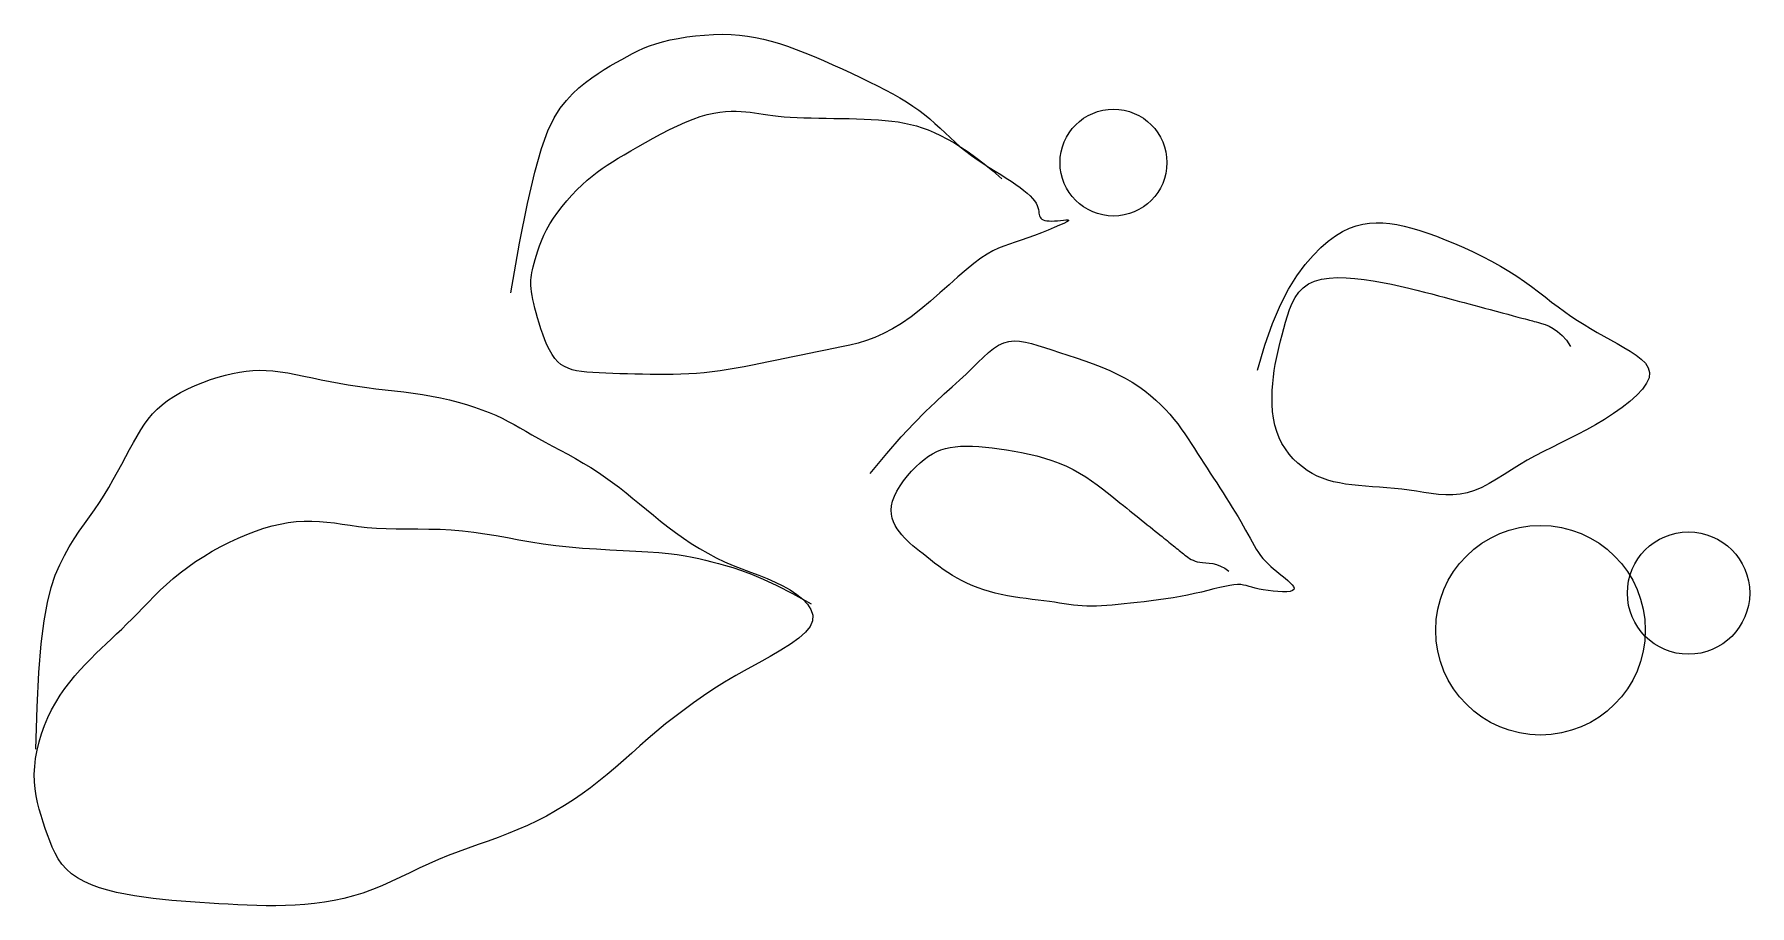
# Model space of a CAD drawing. Header units: millimetres. Extents: x 21129 to 2803301, y -510327 to 166837.
# Drawn here: x 262010 to 263381, y -112921 to -112225 of the extents above; entities that cross this region are included whole.
import ezdxf

# ---------------------------------------------------------------- set-up
doc = ezdxf.new("R2010")
doc.units = ezdxf.units.MM
doc.layers.add('....13_TNT_F_TREE', color=76, linetype='Continuous', transparency=0.5)

# ---------------------------------------------------------------- blocks, each defined once
blk = doc.blocks.new('mb-cay30')
for p, q in [((384.99, 520.1), (387.16, 521.18)), ((387.16, 521.18), (389.4, 522.18)), ((389.4, 522.18), (391.77, 523.12)), ((391.77, 523.12), (394.31, 523.99)), ((394.31, 523.99), (397.06, 524.79)), ((397.06, 524.79), (400.08, 525.51)), ((400.08, 525.51), (403.31, 526.15)), ((403.31, 526.15), (406.7, 526.7)), ((406.7, 526.7), (410.21, 527.14)), ((410.21, 527.14), (413.79, 527.47)), ((413.79, 527.47), (417.38, 527.68)), ((417.38, 527.68), (420.94, 527.76)), ((420.94, 527.76), (424.41, 527.69)), ((424.41, 527.69), (427.75, 527.46)), ((427.75, 527.46), (431, 527.09)), ((431, 527.09), (434.18, 526.56)), ((434.18, 526.56), (437.34, 525.88)), ((437.34, 525.88), (440.5, 525.06)), ((440.5, 525.06), (443.71, 524.1)), ((443.71, 524.1), (447, 522.99)), ((447, 522.99), (450.4, 521.74)), ((450.4, 521.74), (453.95, 520.36)), ((373.76, 513.68), (376.17, 515.12)), ((376.17, 515.12), (378.49, 516.47)), ((378.49, 516.47), (380.71, 517.75)), ((380.71, 517.75), (382.86, 518.96)), ((382.86, 518.96), (384.99, 520.1)), ((453.95, 520.36), (457.61, 518.87)), ((457.61, 518.87), (461.35, 517.28)), ((461.35, 517.28), (465.11, 515.63)), ((465.11, 515.63), (468.86, 513.93)), ((363.64, 506.36), (366.19, 508.48)), ((366.19, 508.48), (368.75, 510.39)), ((368.75, 510.39), (371.28, 512.11)), ((371.28, 512.11), (373.76, 513.68)), ((468.86, 513.93), (472.56, 512.21)), ((472.56, 512.21), (476.17, 510.49)), ((476.17, 510.49), (479.63, 508.8)), ((479.63, 508.8), (482.93, 507.15)), ((356.15, 498.32), (358.6, 501.35)), ((358.6, 501.35), (361.1, 503.99)), ((361.1, 503.99), (363.64, 506.36)), ((482.93, 507.15), (486.05, 505.53)), ((486.05, 505.53), (489.01, 503.93)), ((489.01, 503.93), (491.82, 502.34)), ((491.82, 502.34), (494.48, 500.73)), ((494.48, 500.73), (497.01, 499.11)), ((351.23, 489.24), (353.71, 494.46)), ((353.71, 494.46), (356.15, 498.32)), ((406.17, 492.68), (409.23, 493.92)), ((409.23, 493.92), (412.13, 494.92)), ((412.13, 494.92), (414.88, 495.69)), ((414.88, 495.69), (417.48, 496.27)), ((417.48, 496.27), (419.93, 496.67)), ((419.93, 496.67), (422.25, 496.92)), ((422.25, 496.92), (424.43, 497.03)), ((424.43, 497.03), (426.49, 497.04)), ((426.49, 497.04), (428.43, 496.95)), ((428.43, 496.95), (430.27, 496.8)), ((430.27, 496.8), (432.03, 496.6)), ((432.03, 496.6), (433.75, 496.35)), ((433.75, 496.35), (435.48, 496.08)), ((435.48, 496.08), (437.26, 495.81)), ((437.26, 495.81), (439.12, 495.53)), ((439.12, 495.53), (441.1, 495.26)), ((441.1, 495.26), (443.24, 495.03)), ((443.24, 495.03), (445.58, 494.83)), ((445.58, 494.83), (448.1, 494.67)), ((448.1, 494.67), (450.77, 494.54)), ((450.77, 494.54), (453.56, 494.44)), ((453.56, 494.44), (456.45, 494.35)), ((456.45, 494.35), (459.43, 494.29)), ((459.43, 494.29), (462.45, 494.23)), ((462.45, 494.23), (465.5, 494.18)), ((465.5, 494.18), (468.54, 494.13)), ((468.54, 494.13), (471.58, 494.07)), ((471.58, 494.07), (474.59, 493.99)), ((474.59, 493.99), (477.55, 493.89)), ((477.55, 493.89), (480.46, 493.75)), ((480.46, 493.75), (483.3, 493.58)), ((483.3, 493.58), (486.05, 493.36)), ((497.01, 499.11), (499.4, 497.45)), ((499.4, 497.45), (501.67, 495.73)), ((501.67, 495.73), (503.84, 493.96)), ((503.84, 493.96), (505.91, 492.14)), ((348.67, 482.15), (351.23, 489.24)), ((393.31, 486.25), (396.53, 487.99)), ((396.53, 487.99), (399.78, 489.67)), ((399.78, 489.67), (403.01, 491.25)), ((403.01, 491.25), (406.17, 492.68)), ((486.05, 493.36), (488.7, 493.07)), ((488.7, 493.07), (491.25, 492.73)), ((491.25, 492.73), (493.71, 492.3)), ((493.71, 492.3), (496.1, 491.78)), ((496.1, 491.78), (498.47, 491.16)), ((498.47, 491.16), (500.83, 490.42)), ((500.83, 490.42), (503.2, 489.55)), ((503.2, 489.55), (505.62, 488.53)), ((505.62, 488.53), (508.12, 487.36)), ((505.91, 492.14), (507.94, 490.28)), ((507.94, 490.28), (509.93, 488.41)), ((508.12, 487.36), (510.7, 486.02)), ((509.93, 488.41), (511.92, 486.54)), ((345.95, 472.65), (348.67, 482.15)), ((381.74, 479.64), (384.35, 481.15)), ((384.35, 481.15), (387.18, 482.78)), ((387.18, 482.78), (390.18, 484.5)), ((390.18, 484.5), (393.31, 486.25)), ((510.7, 486.02), (513.4, 484.48)), ((511.92, 486.54), (513.94, 484.68)), ((513.4, 484.48), (516.22, 482.73)), ((513.94, 484.68), (516.02, 482.86)), ((516.02, 482.86), (518.18, 481.08)), ((516.22, 482.73), (519.18, 480.75)), ((518.18, 481.08), (520.45, 479.37)), ((519.18, 480.75), (522.28, 478.52)), ((370.87, 472.68), (372.87, 474.12)), ((372.87, 474.12), (374.92, 475.5)), ((374.92, 475.5), (377.06, 476.85)), ((377.06, 476.85), (379.32, 478.22)), ((379.32, 478.22), (381.74, 479.64)), ((520.45, 479.37), (522.79, 477.72)), ((522.28, 478.52), (525.55, 476)), ((522.79, 477.72), (525.17, 476.14)), ((525.17, 476.14), (527.56, 474.61)), ((525.55, 476), (528.98, 473.19)), ((527.56, 474.61), (529.91, 473.14)), ((528.98, 473.19), (532.6, 470.06)), ((529.91, 473.14), (532.2, 471.72)), ((343.05, 460.21), (345.95, 472.65)), ((362.85, 465.61), (364.89, 467.61)), ((364.89, 467.61), (366.91, 469.46)), ((366.91, 469.46), (368.9, 471.14)), ((368.9, 471.14), (370.87, 472.68)), ((532.2, 471.72), (534.38, 470.35)), ((534.38, 470.35), (536.41, 469.04)), ((536.41, 469.04), (538.28, 467.77)), ((538.28, 467.77), (539.96, 466.56)), ((539.96, 466.56), (541.47, 465.38)), ((339.9, 444.32), (343.05, 460.21)), ((356.94, 458.98), (358.84, 461.27)), ((358.84, 461.27), (360.82, 463.49)), ((360.82, 463.49), (362.85, 465.61)), ((541.47, 465.38), (542.8, 464.26)), ((542.8, 464.26), (543.95, 463.19)), ((543.95, 463.19), (544.92, 462.16)), ((544.92, 462.16), (545.71, 461.18)), ((545.71, 461.18), (546.32, 460.25)), ((546.32, 460.25), (546.76, 459.37)), ((546.76, 459.37), (547.06, 458.53)), ((352.01, 451.98), (353.49, 454.31)), ((353.49, 454.31), (355.15, 456.65)), ((355.15, 456.65), (356.94, 458.98)), ((547.06, 458.53), (547.25, 457.75)), ((547.25, 457.75), (547.37, 457.03)), ((547.37, 457.03), (547.46, 456.36)), ((547.46, 456.36), (547.56, 455.75)), ((547.56, 455.75), (547.69, 455.2)), ((547.69, 455.2), (547.9, 454.71)), ((547.9, 454.71), (548.22, 454.29)), ((548.22, 454.29), (548.65, 453.94)), ((548.65, 453.94), (549.2, 453.65)), ((549.2, 453.65), (549.85, 453.42)), ((549.85, 453.42), (550.63, 453.26)), ((550.63, 453.26), (551.51, 453.17)), ((551.51, 453.17), (552.51, 453.14)), ((552.51, 453.14), (553.62, 453.18)), ((553.62, 453.18), (554.83, 453.28)), ((554.83, 453.28), (556.06, 453.41)), ((556.06, 453.41), (557.22, 453.53)), ((557.22, 453.53), (558.21, 453.61)), ((558.64, 452.86), (557.44, 452.23)), ((558.21, 453.61), (558.94, 453.62)), ((559.25, 453.28), (558.64, 452.86)), ((558.94, 453.62), (559.32, 453.52)), ((559.32, 453.52), (559.25, 453.28)), ((679.5, 452.33), (682.18, 452.48)), ((682.18, 452.48), (684.89, 452.43)), ((348.68, 445.3), (349.62, 447.46)), ((349.62, 447.46), (350.72, 449.69)), ((350.72, 449.69), (352.01, 451.98)), ((542.95, 446.41), (540.32, 445.49)), ((545.69, 447.41), (542.95, 446.41)), ((548.44, 448.46), (545.69, 447.41)), ((551.1, 449.51), (548.44, 448.46)), ((553.56, 450.52), (551.1, 449.51)), ((555.71, 451.44), (553.56, 450.52)), ((557.44, 452.23), (555.71, 451.44)), ((663.09, 445.13), (665.98, 447.26)), ((665.98, 447.26), (668.77, 448.97)), ((668.77, 448.97), (671.5, 450.29)), ((671.5, 450.29), (674.18, 451.27)), ((674.18, 451.27), (676.84, 451.94)), ((676.84, 451.94), (679.5, 452.33)), ((684.89, 452.43), (687.67, 452.18)), ((687.67, 452.18), (690.51, 451.74)), ((690.51, 451.74), (693.44, 451.13)), ((693.44, 451.13), (696.46, 450.34)), ((696.46, 450.34), (699.6, 449.4)), ((699.6, 449.4), (702.86, 448.3)), ((702.86, 448.3), (706.26, 447.05)), ((706.26, 447.05), (709.81, 445.67)), ((709.81, 445.67), (713.47, 444.16)), ((336.46, 424.44), (339.9, 444.32)), ((346.17, 437.79), (346.65, 439.47)), ((346.65, 439.47), (347.21, 441.29)), ((347.21, 441.29), (347.88, 443.24)), ((347.88, 443.24), (348.68, 445.3)), ((526.76, 439.93), (524.25, 438.28)), ((529.08, 441.24), (526.76, 439.93)), ((531.29, 442.29), (529.08, 441.24)), ((533.45, 443.17), (531.29, 442.29)), ((535.63, 443.94), (533.45, 443.17)), ((537.9, 444.69), (535.63, 443.94)), ((540.32, 445.49), (537.9, 444.69)), ((653.78, 435.75), (656.98, 439.45)), ((656.98, 439.45), (660.1, 442.55)), ((660.1, 442.55), (663.09, 445.13)), ((713.47, 444.16), (717.2, 442.54)), ((717.2, 442.54), (720.94, 440.82)), ((720.94, 440.82), (724.66, 439)), ((724.66, 439), (728.32, 437.11)), ((344.63, 431.59), (344.83, 432.62)), ((344.83, 432.62), (345.09, 433.72)), ((345.09, 433.72), (345.4, 434.92)), ((345.4, 434.92), (345.76, 436.27)), ((345.76, 436.27), (346.17, 437.79)), ((518.43, 433.71), (515.09, 430.83)), ((521.49, 436.22), (518.43, 433.71)), ((524.25, 438.28), (521.49, 436.22)), ((650.51, 431.3), (653.78, 435.75)), ((728.32, 437.11), (731.86, 435.16)), ((731.86, 435.16), (735.24, 433.15)), ((735.24, 433.15), (738.43, 431.1)), ((344.37, 428.55), (344.4, 429.59)), ((344.41, 427.43), (344.37, 428.55)), ((344.4, 429.59), (344.49, 430.59)), ((344.51, 426.2), (344.41, 427.43)), ((344.49, 430.59), (344.63, 431.59)), ((344.68, 424.86), (344.51, 426.2)), ((511.55, 427.69), (507.85, 424.41)), ((515.09, 430.83), (511.55, 427.69)), ((643.98, 419.69), (647.23, 425.99)), ((647.23, 425.99), (650.51, 431.3)), ((651.34, 424.7), (653.1, 426.52)), ((653.1, 426.52), (655.18, 428.01)), ((655.18, 428.01), (657.63, 429.13)), ((657.63, 429.13), (660.4, 429.91)), ((660.4, 429.91), (663.45, 430.36)), ((663.45, 430.36), (666.72, 430.55)), ((666.72, 430.55), (670.17, 430.49)), ((670.17, 430.49), (673.74, 430.23)), ((673.74, 430.23), (677.39, 429.81)), ((677.39, 429.81), (681.06, 429.26)), ((681.06, 429.26), (684.72, 428.62)), ((684.72, 428.62), (688.32, 427.91)), ((688.32, 427.91), (691.83, 427.15)), ((691.83, 427.15), (695.23, 426.36)), ((695.23, 426.36), (698.48, 425.56)), ((698.48, 425.56), (701.56, 424.77)), ((738.43, 431.1), (741.44, 429.03)), ((741.44, 429.03), (744.31, 426.94)), ((744.31, 426.94), (747.07, 424.87)), ((344.92, 423.41), (344.68, 424.86)), ((345.21, 421.84), (344.92, 423.41)), ((345.58, 420.16), (345.21, 421.84)), ((346.01, 418.37), (345.58, 420.16)), ((346.5, 416.46), (346.01, 418.37)), ((504.05, 421.11), (500.2, 417.91)), ((507.85, 424.41), (504.05, 421.11)), ((640.78, 412.27), (643.98, 419.69)), ((647.62, 417.85), (648.65, 420.3)), ((648.65, 420.3), (649.87, 422.6)), ((649.87, 422.6), (651.34, 424.7)), ((701.56, 424.77), (704.43, 424.02)), ((704.43, 424.02), (707.06, 423.32)), ((707.06, 423.32), (709.43, 422.68)), ((709.43, 422.68), (711.6, 422.1)), ((711.6, 422.1), (713.61, 421.56)), ((713.61, 421.56), (715.52, 421.05)), ((715.52, 421.05), (717.38, 420.55)), ((717.38, 420.55), (719.26, 420.05)), ((719.26, 420.05), (721.2, 419.53)), ((721.2, 419.53), (723.26, 418.97)), ((723.26, 418.97), (725.49, 418.38)), ((725.49, 418.38), (727.82, 417.75)), ((747.07, 424.87), (749.73, 422.82)), ((749.73, 422.82), (752.33, 420.8)), ((752.33, 420.8), (754.9, 418.85)), ((754.9, 418.85), (757.47, 416.97)), ((347.06, 414.44), (346.5, 416.46)), ((347.69, 412.32), (347.06, 414.44)), ((348.38, 410.13), (347.69, 412.32)), ((492.59, 412.27), (488.93, 410.03)), ((496.37, 414.92), (492.59, 412.27)), ((500.2, 417.91), (496.37, 414.92)), ((637.68, 403.62), (640.78, 412.27)), ((645.3, 410.21), (645.99, 412.75)), ((645.99, 412.75), (646.75, 415.32)), ((646.75, 415.32), (647.62, 417.85)), ((727.82, 417.75), (730.2, 417.12)), ((730.2, 417.12), (732.56, 416.48)), ((732.56, 416.48), (734.83, 415.88)), ((734.83, 415.88), (736.94, 415.31)), ((736.94, 415.31), (738.83, 414.8)), ((738.83, 414.8), (740.42, 414.38)), ((740.42, 414.38), (741.69, 414.04)), ((741.69, 414.04), (742.67, 413.77)), ((742.67, 413.77), (743.46, 413.56)), ((743.46, 413.56), (744.12, 413.39)), ((744.12, 413.39), (744.73, 413.22)), ((744.73, 413.22), (745.38, 413.05)), ((745.38, 413.05), (746.15, 412.84)), ((746.15, 412.84), (747.1, 412.59)), ((747.1, 412.59), (748.29, 412.25)), ((748.29, 412.25), (749.71, 411.79)), ((749.71, 411.79), (751.29, 411.14)), ((757.47, 416.97), (760.05, 415.17)), ((760.05, 415.17), (762.65, 413.45)), ((762.65, 413.45), (765.28, 411.8)), ((765.28, 411.8), (767.92, 410.21)), ((349.14, 407.92), (348.38, 410.13)), ((349.97, 405.74), (349.14, 407.92)), ((350.86, 403.64), (349.97, 405.74)), ((478.5, 405.43), (475.16, 404.42)), ((481.9, 406.67), (478.5, 405.43)), ((485.37, 408.18), (481.9, 406.67)), ((488.93, 410.03), (485.37, 408.18)), ((531.35, 403.51), (533.36, 404.45)), ((533.36, 404.45), (535.41, 405.01)), ((535.41, 405.01), (537.53, 405.23)), ((537.53, 405.23), (539.72, 405.14)), ((539.72, 405.14), (542.02, 404.79)), ((542.02, 404.79), (544.44, 404.22)), ((643.42, 402.98), (644.02, 405.34)), ((644.02, 405.34), (644.65, 407.74)), ((644.65, 407.74), (645.3, 410.21)), ((751.29, 411.14), (752.98, 410.24)), ((752.98, 410.24), (754.74, 409.04)), ((754.74, 409.04), (756.5, 407.48)), ((756.5, 407.48), (758.23, 405.49)), ((758.23, 405.49), (759.86, 403.03)), ((767.92, 410.21), (770.56, 408.65)), ((770.56, 408.65), (773.22, 407.14)), ((773.22, 407.14), (775.89, 405.64)), ((775.89, 405.64), (778.56, 404.16)), ((351.83, 401.66), (350.86, 403.64)), ((352.86, 399.86), (351.83, 401.66)), ((353.97, 398.28), (352.86, 399.86)), ((355.15, 396.95), (353.97, 398.28)), ((445.91, 398.19), (442.66, 397.52)), ((449.15, 398.85), (445.91, 398.19)), ((452.39, 399.52), (449.15, 398.85)), ((455.64, 400.18), (452.39, 399.52)), ((458.88, 400.85), (455.64, 400.18)), ((462.12, 401.51), (458.88, 400.85)), ((465.37, 402.18), (462.12, 401.51)), ((468.61, 402.85), (465.37, 402.18)), ((471.87, 403.58), (468.61, 402.85)), ((475.16, 404.42), (471.87, 403.58)), ((523.08, 396.69), (525.25, 398.77)), ((525.25, 398.77), (527.33, 400.63)), ((527.33, 400.63), (529.35, 402.23)), ((529.35, 402.23), (531.35, 403.51)), ((544.44, 404.22), (547, 403.48)), ((547, 403.48), (549.72, 402.61)), ((549.72, 402.61), (552.63, 401.65)), ((552.63, 401.65), (555.73, 400.64)), ((555.73, 400.64), (558.98, 399.58)), ((558.98, 399.58), (562.34, 398.47)), ((562.34, 398.47), (565.75, 397.3)), ((634.73, 393.61), (637.68, 403.62)), ((641.9, 395.88), (642.36, 398.27)), ((642.36, 398.27), (642.87, 400.63)), ((642.87, 400.63), (643.42, 402.98)), ((778.56, 404.16), (781.21, 402.67)), ((781.21, 402.67), (783.76, 401.17)), ((783.76, 401.17), (786.1, 399.62)), ((786.1, 399.62), (788.15, 398.01)), ((788.15, 398.01), (789.79, 396.32)), ((216.44, 389.78), (219.47, 390.76)), ((219.47, 390.76), (222.42, 391.6)), ((222.42, 391.6), (225.24, 392.28)), ((225.24, 392.28), (227.96, 392.81)), ((227.96, 392.81), (230.62, 393.19)), ((230.62, 393.19), (233.25, 393.43)), ((233.25, 393.43), (235.89, 393.51)), ((235.89, 393.51), (238.58, 393.45)), ((238.58, 393.45), (241.34, 393.25)), ((241.34, 393.25), (244.23, 392.91)), ((244.23, 392.91), (247.26, 392.44)), ((247.26, 392.44), (250.43, 391.86)), ((250.43, 391.86), (253.72, 391.2)), ((253.72, 391.2), (257.11, 390.48)), ((356.42, 395.86), (355.15, 396.95)), ((357.8, 394.99), (356.42, 395.86)), ((359.29, 394.3), (357.8, 394.99)), ((360.92, 393.76), (359.29, 394.3)), ((362.71, 393.35), (360.92, 393.76)), ((364.66, 393.04), (362.71, 393.35)), ((366.81, 392.79), (364.66, 393.04)), ((369.14, 392.6), (366.81, 392.79)), ((371.66, 392.44), (369.14, 392.6)), ((374.33, 392.31), (371.66, 392.44)), ((377.12, 392.2), (374.33, 392.31)), ((380.02, 392.12), (377.12, 392.2)), ((382.99, 392.05), (380.02, 392.12)), ((386.01, 392), (382.99, 392.05)), ((389.06, 391.94), (386.01, 392)), ((392.11, 391.89), (389.06, 391.94)), ((395.16, 391.86), (392.11, 391.89)), ((398.23, 391.84), (395.16, 391.86)), ((401.3, 391.86), (398.23, 391.84)), ((404.38, 391.92), (401.3, 391.86)), ((407.48, 392.04), (404.38, 391.92)), ((410.59, 392.23), (407.48, 392.04)), ((413.73, 392.49), (410.59, 392.23)), ((416.89, 392.84), (413.73, 392.49)), ((420.07, 393.27), (416.89, 392.84)), ((423.26, 393.77), (420.07, 393.27)), ((426.48, 394.32), (423.26, 393.77)), ((429.7, 394.91), (426.48, 394.32)), ((432.94, 395.54), (429.7, 394.91)), ((436.18, 396.19), (432.94, 395.54)), ((439.42, 396.86), (436.18, 396.19)), ((442.66, 397.52), (439.42, 396.86)), ((515.68, 389.51), (518.32, 392.02)), ((518.32, 392.02), (520.78, 394.43)), ((520.78, 394.43), (523.08, 396.69)), ((565.75, 397.3), (569.17, 396.06)), ((569.17, 396.06), (572.54, 394.75)), ((572.54, 394.75), (575.83, 393.37)), ((575.83, 393.37), (578.98, 391.9)), ((578.98, 391.9), (581.95, 390.36)), ((640.87, 388.22), (641.14, 390.87)), ((641.14, 390.87), (641.49, 393.42)), ((641.49, 393.42), (641.9, 395.88)), ((789.79, 396.32), (790.92, 394.52)), ((790.92, 394.52), (791.44, 392.6)), ((791.44, 392.6), (791.25, 390.53)), ((201.75, 383.07), (204.46, 384.62)), ((204.46, 384.62), (207.33, 386.07)), ((207.33, 386.07), (210.32, 387.43)), ((210.32, 387.43), (213.37, 388.67)), ((213.37, 388.67), (216.44, 389.78)), ((257.11, 390.48), (260.6, 389.74)), ((260.6, 389.74), (264.16, 389.01)), ((264.16, 389.01), (267.78, 388.31)), ((267.78, 388.31), (271.43, 387.67)), ((271.43, 387.67), (275.11, 387.11)), ((275.11, 387.11), (278.81, 386.62)), ((278.81, 386.62), (282.52, 386.17)), ((282.52, 386.17), (286.24, 385.75)), ((286.24, 385.75), (289.96, 385.32)), ((289.96, 385.32), (293.67, 384.87)), ((293.67, 384.87), (297.37, 384.38)), ((297.37, 384.38), (301.05, 383.82)), ((506.08, 380.83), (509.63, 384.08)), ((509.63, 384.08), (512.8, 386.91)), ((512.8, 386.91), (515.68, 389.51)), ((581.95, 390.36), (584.73, 388.73)), ((584.73, 388.73), (587.35, 387.03)), ((587.35, 387.03), (589.8, 385.28)), ((589.8, 385.28), (592.08, 383.47)), ((640.59, 382.69), (640.67, 385.48)), ((640.67, 385.48), (640.87, 388.22)), ((788.62, 385.96), (786.36, 383.54)), ((790.29, 388.31), (788.62, 385.96)), ((791.25, 390.53), (790.29, 388.31)), ((193.2, 376.05), (195.02, 377.94)), ((195.02, 377.94), (197.03, 379.74)), ((197.03, 379.74), (199.26, 381.44)), ((199.26, 381.44), (201.75, 383.07)), ((301.05, 383.82), (304.71, 383.18)), ((304.71, 383.18), (308.32, 382.45)), ((308.32, 382.45), (311.86, 381.65)), ((311.86, 381.65), (315.31, 380.77)), ((315.31, 380.77), (318.64, 379.83)), ((318.64, 379.83), (321.84, 378.83)), ((321.84, 378.83), (324.88, 377.77)), ((324.88, 377.77), (327.75, 376.67)), ((502.08, 377), (506.08, 380.83)), ((592.08, 383.47), (594.22, 381.63)), ((594.22, 381.63), (596.21, 379.75)), ((596.21, 379.75), (598.07, 377.85)), ((598.07, 377.85), (599.79, 375.93)), ((640.63, 379.89), (640.59, 382.69)), ((640.81, 377.09), (640.63, 379.89)), ((641.17, 374.32), (640.81, 377.09)), ((780.48, 378.62), (777.07, 376.21)), ((783.61, 381.07), (780.48, 378.62)), ((786.36, 383.54), (783.61, 381.07)), ((188.49, 369.66), (189.98, 371.93)), ((189.98, 371.93), (191.53, 374.05)), ((191.53, 374.05), (193.2, 376.05)), ((327.75, 376.67), (330.42, 375.53)), ((330.42, 375.53), (332.93, 374.34)), ((332.93, 374.34), (335.34, 373.11)), ((335.34, 373.11), (337.69, 371.83)), ((337.69, 371.83), (340.03, 370.51)), ((340.03, 370.51), (342.4, 369.15)), ((492.42, 366.86), (497.55, 372.4)), ((497.55, 372.4), (502.08, 377)), ((599.79, 375.93), (601.41, 374)), ((601.41, 374), (602.92, 372.06)), ((602.92, 372.06), (604.35, 370.11)), ((641.7, 371.63), (641.17, 374.32)), ((642.45, 369.04), (641.7, 371.63)), ((769.86, 371.72), (766.26, 369.71)), ((773.5, 373.9), (769.86, 371.72)), ((777.07, 376.21), (773.5, 373.9)), ((184.06, 361.9), (185.57, 364.66)), ((185.57, 364.66), (187.03, 367.24)), ((187.03, 367.24), (188.49, 369.66)), ((342.4, 369.15), (344.85, 367.74)), ((344.85, 367.74), (347.44, 366.28)), ((347.44, 366.28), (350.19, 364.77)), ((350.19, 364.77), (353.09, 363.22)), ((486.62, 360.2), (492.42, 366.86)), ((604.35, 370.11), (605.72, 368.15)), ((605.72, 368.15), (607.04, 366.19)), ((607.04, 366.19), (608.33, 364.23)), ((608.33, 364.23), (609.6, 362.26)), ((643.41, 366.58), (642.45, 369.04)), ((644.58, 364.25), (643.41, 366.58)), ((645.93, 362.07), (644.58, 364.25)), ((755.76, 364.38), (752.37, 362.71)), ((759.21, 366.07), (755.76, 364.38)), ((762.71, 367.83), (759.21, 366.07)), ((766.26, 369.71), (762.71, 367.83)), ((180.9, 356), (182.51, 359.01)), ((182.51, 359.01), (184.06, 361.9)), ((353.09, 363.22), (356.09, 361.61)), ((356.09, 361.61), (359.15, 359.95)), ((359.15, 359.95), (362.26, 358.23)), ((362.26, 358.23), (365.35, 356.45)), ((480.06, 352.24), (486.62, 360.2)), ((498.27, 354.93), (499.96, 356.53)), ((499.96, 356.53), (501.62, 357.93)), ((501.62, 357.93), (503.26, 359.14)), ((503.26, 359.14), (504.91, 360.17)), ((504.91, 360.17), (506.58, 361.03)), ((506.58, 361.03), (508.3, 361.73)), ((508.3, 361.73), (510.1, 362.29)), ((510.1, 362.29), (511.99, 362.7)), ((511.99, 362.7), (514.01, 362.99)), ((514.01, 362.99), (516.16, 363.16)), ((516.16, 363.16), (518.45, 363.23)), ((518.45, 363.23), (520.86, 363.19)), ((520.86, 363.19), (523.39, 363.06)), ((523.39, 363.06), (526.03, 362.84)), ((526.03, 362.84), (528.77, 362.54)), ((528.77, 362.54), (531.6, 362.17)), ((531.6, 362.17), (534.51, 361.73)), ((534.51, 361.73), (537.49, 361.23)), ((537.49, 361.23), (540.52, 360.67)), ((540.52, 360.67), (543.57, 360.02)), ((543.57, 360.02), (546.63, 359.29)), ((546.63, 359.29), (549.66, 358.45)), ((549.66, 358.45), (552.65, 357.5)), ((552.65, 357.5), (555.57, 356.43)), ((609.6, 362.26), (610.87, 360.29)), ((610.87, 360.29), (612.14, 358.32)), ((612.14, 358.32), (613.4, 356.35)), ((647.44, 360.04), (645.93, 362.07)), ((649.09, 358.16), (647.44, 360.04)), ((650.85, 356.44), (649.09, 358.16)), ((742.57, 357.56), (739.43, 355.68)), ((745.77, 359.34), (742.57, 357.56)), ((749.04, 361.05), (745.77, 359.34)), ((752.37, 362.71), (749.04, 361.05)), ((175.73, 346.73), (177.51, 349.83)), ((177.51, 349.83), (179.23, 352.93)), ((179.23, 352.93), (180.9, 356)), ((365.35, 356.45), (368.41, 354.61)), ((368.41, 354.61), (371.39, 352.7)), ((371.39, 352.7), (374.27, 350.74)), ((374.27, 350.74), (377.06, 348.71)), ((493.37, 349.31), (494.93, 351.29)), ((494.93, 351.29), (496.57, 353.17)), ((496.57, 353.17), (498.27, 354.93)), ((555.57, 356.43), (558.4, 355.23)), ((558.4, 355.23), (561.11, 353.88)), ((561.11, 353.88), (563.7, 352.43)), ((563.7, 352.43), (566.18, 350.9)), ((566.18, 350.9), (568.52, 349.31)), ((613.4, 356.35), (614.67, 354.39)), ((614.67, 354.39), (615.94, 352.42)), ((615.94, 352.42), (617.21, 350.45)), ((617.21, 350.45), (618.48, 348.48)), ((652.71, 354.89), (650.85, 356.44)), ((654.63, 353.51), (652.71, 354.89)), ((656.61, 352.3), (654.63, 353.51)), ((658.65, 351.27), (656.61, 352.3)), ((660.75, 350.38), (658.65, 351.27)), ((662.92, 349.63), (660.75, 350.38)), ((665.17, 349), (662.92, 349.63)), ((730.32, 349.97), (727.36, 348.26)), ((733.31, 351.82), (730.32, 349.97)), ((736.34, 353.74), (733.31, 351.82)), ((739.43, 355.68), (736.34, 353.74)), ((171.99, 340.68), (173.9, 343.67)), ((173.9, 343.67), (175.73, 346.73)), ((377.06, 348.71), (379.78, 346.63)), ((379.78, 346.63), (382.47, 344.49)), ((382.47, 344.49), (385.15, 342.32)), ((488.98, 341.28), (489.72, 343.23)), ((489.72, 343.23), (490.72, 345.24)), ((490.72, 345.24), (491.96, 347.28)), ((491.96, 347.28), (493.37, 349.31)), ((568.52, 349.31), (570.74, 347.72)), ((570.74, 347.72), (572.82, 346.14)), ((572.82, 346.14), (574.76, 344.62)), ((574.76, 344.62), (576.57, 343.18)), ((576.57, 343.18), (578.23, 341.84)), ((618.48, 348.48), (619.74, 346.52)), ((619.74, 346.52), (621.01, 344.55)), ((621.01, 344.55), (622.27, 342.59)), ((667.51, 348.48), (665.17, 349)), ((669.95, 348.05), (667.51, 348.48)), ((672.49, 347.7), (669.95, 348.05)), ((675.14, 347.42), (672.49, 347.7)), ((677.89, 347.18), (675.14, 347.42)), ((680.72, 346.97), (677.89, 347.18)), ((683.61, 346.77), (680.72, 346.97)), ((686.54, 346.55), (683.61, 346.77)), ((689.5, 346.31), (686.54, 346.55)), ((692.48, 346.01), (689.5, 346.31)), ((695.44, 345.64), (692.48, 346.01)), ((698.38, 345.2), (695.44, 345.64)), ((701.31, 344.72), (698.38, 345.2)), ((704.22, 344.28), (701.31, 344.72)), ((707.11, 343.92), (704.22, 344.28)), ((710, 343.71), (707.11, 343.92)), ((712.88, 343.7), (710, 343.71)), ((715.76, 343.96), (712.88, 343.7)), ((718.64, 344.54), (715.76, 343.96)), ((721.54, 345.48), (718.64, 344.54)), ((724.44, 346.74), (721.54, 345.48)), ((727.36, 348.26), (724.44, 346.74)), ((168.02, 334.97), (170.03, 337.8)), ((170.03, 337.8), (171.99, 340.68)), ((385.15, 342.32), (387.84, 340.1)), ((387.84, 340.1), (390.57, 337.85)), ((390.57, 337.85), (393.36, 335.57)), ((488.41, 337.66), (488.55, 339.42)), ((488.52, 335.99), (488.41, 337.66)), ((488.85, 334.41), (488.52, 335.99)), ((488.55, 339.42), (488.98, 341.28)), ((578.23, 341.84), (579.76, 340.61)), ((579.76, 340.61), (581.19, 339.46)), ((581.19, 339.46), (582.53, 338.39)), ((582.53, 338.39), (583.8, 337.37)), ((583.8, 337.37), (585.01, 336.4)), ((585.01, 336.4), (586.18, 335.46)), ((622.27, 342.59), (623.51, 340.64)), ((623.51, 340.64), (624.72, 338.72)), ((624.72, 338.72), (625.9, 336.83)), ((625.9, 336.83), (627.03, 334.97)), ((161.92, 326.2), (163.94, 329.23)), ((163.94, 329.23), (165.98, 332.13)), ((165.98, 332.13), (168.02, 334.97)), ((230.91, 327.96), (234.32, 329.26)), ((234.32, 329.26), (237.69, 330.37)), ((237.69, 330.37), (241, 331.3)), ((241, 331.3), (244.27, 332.06)), ((244.27, 332.06), (247.49, 332.63)), ((247.49, 332.63), (250.66, 333.03)), ((250.66, 333.03), (253.78, 333.25)), ((253.78, 333.25), (256.86, 333.28)), ((256.86, 333.28), (259.89, 333.15)), ((259.89, 333.15), (262.91, 332.88)), ((262.91, 332.88), (265.95, 332.5)), ((265.95, 332.5), (269.05, 332.06)), ((269.05, 332.06), (272.23, 331.6)), ((272.23, 331.6), (275.54, 331.15)), ((275.54, 331.15), (279.01, 330.76)), ((279.01, 330.76), (282.67, 330.46)), ((282.67, 330.46), (286.54, 330.28)), ((286.54, 330.28), (290.61, 330.18)), ((290.61, 330.18), (294.83, 330.15)), ((294.83, 330.15), (299.18, 330.12)), ((299.18, 330.12), (303.62, 330.08)), ((303.62, 330.08), (308.11, 329.97)), ((308.11, 329.97), (312.63, 329.76)), ((312.63, 329.76), (317.13, 329.41)), ((317.13, 329.41), (321.59, 328.89)), ((393.36, 335.57), (396.24, 333.27)), ((396.24, 333.27), (399.2, 330.97)), ((399.2, 330.97), (402.25, 328.69)), ((489.37, 332.92), (488.85, 334.41)), ((490.05, 331.52), (489.37, 332.92)), ((490.85, 330.19), (490.05, 331.52)), ((491.73, 328.94), (490.85, 330.19)), ((586.18, 335.46), (587.34, 334.53)), ((587.34, 334.53), (588.49, 333.6)), ((588.49, 333.6), (589.64, 332.68)), ((589.64, 332.68), (590.76, 331.78)), ((590.76, 331.78), (591.86, 330.9)), ((591.86, 330.9), (592.93, 330.04)), ((592.93, 330.04), (593.94, 329.23)), ((593.94, 329.23), (594.91, 328.45)), ((627.03, 334.97), (628.1, 333.16)), ((628.1, 333.16), (629.12, 331.39)), ((629.12, 331.39), (630.06, 329.68)), ((630.06, 329.68), (630.95, 328.04)), ((157.99, 319.54), (159.92, 322.99)), ((159.92, 322.99), (161.92, 326.2)), ((217.09, 321.19), (220.52, 323.09)), ((220.52, 323.09), (223.98, 324.87)), ((223.98, 324.87), (227.46, 326.5)), ((227.46, 326.5), (230.91, 327.96)), ((321.59, 328.89), (326.04, 328.23)), ((326.04, 328.23), (330.51, 327.47)), ((330.51, 327.47), (335.04, 326.65)), ((335.04, 326.65), (339.65, 325.81)), ((339.65, 325.81), (344.39, 324.98)), ((344.39, 324.98), (349.29, 324.2)), ((349.29, 324.2), (354.37, 323.52)), ((354.37, 323.52), (359.67, 322.95)), ((359.67, 322.95), (365.1, 322.5)), ((365.1, 322.5), (370.58, 322.12)), ((402.25, 328.69), (405.36, 326.47)), ((405.36, 326.47), (408.54, 324.33)), ((408.54, 324.33), (411.79, 322.29)), ((411.79, 322.29), (415.1, 320.38)), ((492.69, 327.75), (491.73, 328.94)), ((493.7, 326.63), (492.69, 327.75)), ((494.77, 325.54), (493.7, 326.63)), ((495.91, 324.48), (494.77, 325.54)), ((497.11, 323.42), (495.91, 324.48)), ((498.38, 322.36), (497.11, 323.42)), ((499.71, 321.27), (498.38, 322.36)), ((594.91, 328.45), (595.81, 327.73)), ((595.81, 327.73), (596.64, 327.06)), ((596.64, 327.06), (597.41, 326.45)), ((597.41, 326.45), (598.12, 325.87)), ((598.12, 325.87), (598.79, 325.34)), ((598.79, 325.34), (599.42, 324.83)), ((599.42, 324.83), (600.03, 324.34)), ((600.03, 324.34), (600.62, 323.87)), ((600.62, 323.87), (601.19, 323.41)), ((601.19, 323.41), (601.77, 322.94)), ((601.77, 322.94), (602.35, 322.48)), ((602.35, 322.48), (602.93, 322.02)), ((630.95, 328.04), (631.81, 326.45)), ((631.81, 326.45), (632.63, 324.93)), ((632.63, 324.93), (633.45, 323.47)), ((633.45, 323.47), (634.28, 322.08)), ((154.36, 311.63), (156.13, 315.79)), ((156.13, 315.79), (157.99, 319.54)), ((207.31, 314.85), (210.46, 317.05)), ((210.46, 317.05), (213.73, 319.17)), ((213.73, 319.17), (217.09, 321.19)), ((370.58, 322.12), (376.01, 321.81)), ((376.01, 321.81), (381.31, 321.53)), ((381.31, 321.53), (386.39, 321.27)), ((386.39, 321.27), (391.15, 320.99)), ((391.15, 320.99), (395.51, 320.68)), ((395.51, 320.68), (399.4, 320.31)), ((399.4, 320.31), (402.87, 319.89)), ((402.87, 319.89), (406.01, 319.41)), ((406.01, 319.41), (408.88, 318.88)), ((408.88, 318.88), (411.58, 318.31)), ((411.58, 318.31), (414.17, 317.69)), ((414.17, 317.69), (416.75, 317.03)), ((415.1, 320.38), (418.45, 318.62)), ((416.75, 317.03), (419.37, 316.33)), ((418.45, 318.62), (421.86, 317.03)), ((419.37, 316.33), (422.14, 315.57)), ((421.86, 317.03), (425.29, 315.57)), ((422.14, 315.57), (425.18, 314.67)), ((425.29, 315.57), (428.72, 314.22)), ((501.12, 320.13), (499.71, 321.27)), ((502.6, 318.95), (501.12, 320.13)), ((504.15, 317.72), (502.6, 318.95)), ((505.77, 316.47), (504.15, 317.72)), ((507.45, 315.21), (505.77, 316.47)), ((602.93, 322.02), (603.5, 321.55)), ((603.5, 321.55), (604.08, 321.09)), ((604.08, 321.09), (604.66, 320.63)), ((604.66, 320.63), (605.24, 320.16)), ((605.24, 320.16), (605.81, 319.7)), ((605.81, 319.7), (606.39, 319.24)), ((606.39, 319.24), (606.99, 318.79)), ((606.99, 318.79), (607.61, 318.35)), ((607.61, 318.35), (608.29, 317.95)), ((608.29, 317.95), (609.02, 317.59)), ((609.02, 317.59), (609.83, 317.28)), ((609.83, 317.28), (610.73, 317.02)), ((610.73, 317.02), (611.74, 316.84)), ((611.74, 316.84), (612.87, 316.72)), ((612.87, 316.72), (614.11, 316.63)), ((614.11, 316.63), (615.46, 316.49)), ((615.46, 316.49), (616.9, 316.26)), ((616.9, 316.26), (618.42, 315.88)), ((618.42, 315.88), (620.01, 315.28)), ((634.28, 322.08), (635.14, 320.76)), ((635.14, 320.76), (636.03, 319.51)), ((636.03, 319.51), (636.98, 318.33)), ((636.98, 318.33), (637.98, 317.21)), ((637.98, 317.21), (639.03, 316.15)), ((639.03, 316.15), (640.11, 315.13)), ((152.71, 306.74), (154.36, 311.63)), ((198.82, 307.95), (201.49, 310.28)), ((201.49, 310.28), (204.31, 312.59)), ((204.31, 312.59), (207.31, 314.85)), ((425.18, 314.67), (428.62, 313.53)), ((428.62, 313.53), (432.59, 312.02)), ((428.72, 314.22), (432.12, 312.91)), ((432.12, 312.91), (435.49, 311.62)), ((432.59, 312.02), (437.22, 310.05)), ((435.49, 311.62), (438.78, 310.3)), ((437.22, 310.05), (442.66, 307.5)), ((438.78, 310.3), (441.99, 308.9)), ((441.99, 308.9), (445.08, 307.39)), ((509.2, 313.96), (507.45, 315.21)), ((511.01, 312.73), (509.2, 313.96)), ((512.89, 311.54), (511.01, 312.73)), ((514.82, 310.4), (512.89, 311.54)), ((516.82, 309.34), (514.82, 310.4)), ((518.87, 308.34), (516.82, 309.34)), ((620.01, 315.28), (621.67, 314.41)), ((621.67, 314.41), (623.38, 313.2)), ((640.11, 315.13), (641.22, 314.15)), ((641.22, 314.15), (642.35, 313.19)), ((642.35, 313.19), (643.5, 312.25)), ((643.5, 312.25), (644.65, 311.32)), ((644.65, 311.32), (645.8, 310.4)), ((645.8, 310.4), (646.88, 309.5)), ((646.88, 309.5), (647.85, 308.63)), ((647.85, 308.63), (648.63, 307.81)), ((151.21, 300.78), (152.71, 306.74)), ((191.59, 300.91), (193.89, 303.24)), ((193.89, 303.24), (196.3, 305.59)), ((196.3, 305.59), (198.82, 307.95)), ((442.66, 307.5), (449.02, 304.27)), ((445.08, 307.39), (448.02, 305.74)), ((448.02, 305.74), (450.72, 303.95)), ((449.02, 304.27), (456.45, 300.26)), ((450.72, 303.95), (453.07, 302.03)), ((453.07, 302.03), (454.98, 300.01)), ((520.98, 307.42), (518.87, 308.34)), ((523.14, 306.58), (520.98, 307.42)), ((525.37, 305.8), (523.14, 306.58)), ((527.65, 305.09), (525.37, 305.8)), ((529.99, 304.46), (527.65, 305.09)), ((532.39, 303.9), (529.99, 304.46)), ((534.84, 303.41), (532.39, 303.9)), ((537.33, 302.99), (534.84, 303.41)), ((539.82, 302.61), (537.33, 302.99)), ((542.31, 302.27), (539.82, 302.61)), ((544.76, 301.96), (542.31, 302.27)), ((547.15, 301.67), (544.76, 301.96)), ((549.46, 301.39), (547.15, 301.67)), ((595.21, 301.77), (592.31, 301.4)), ((598.15, 302.17), (595.21, 301.77)), ((601.08, 302.62), (598.15, 302.17)), ((603.99, 303.11), (601.08, 302.62)), ((606.86, 303.66), (603.99, 303.11)), ((609.65, 304.26), (606.86, 303.66)), ((612.35, 304.89), (609.65, 304.26)), ((614.94, 305.52), (612.35, 304.89)), ((617.39, 306.13), (614.94, 305.52)), ((619.68, 306.69), (617.39, 306.13)), ((621.78, 307.18), (619.68, 306.69)), ((623.69, 307.55), (621.78, 307.18)), ((625.37, 307.8), (623.69, 307.55)), ((626.82, 307.9), (625.37, 307.8)), ((628.09, 307.86), (626.82, 307.9)), ((629.23, 307.71), (628.09, 307.86)), ((630.32, 307.47), (629.23, 307.71)), ((631.42, 307.16), (630.32, 307.47)), ((632.59, 306.82), (631.42, 307.16)), ((633.89, 306.45), (632.59, 306.82)), ((635.39, 306.09), (633.89, 306.45)), ((637.12, 305.76), (635.39, 306.09)), ((639.02, 305.47), (637.12, 305.76)), ((641, 305.24), (639.02, 305.47)), ((642.96, 305.08), (641, 305.24)), ((644.81, 305.01), (642.96, 305.08)), ((646.47, 305.04), (644.81, 305.01)), ((647.83, 305.18), (646.47, 305.04)), ((648.8, 305.46), (647.83, 305.18)), ((648.63, 307.81), (649.18, 307.07)), ((649.33, 305.87), (648.8, 305.46)), ((649.18, 307.07), (649.43, 306.42)), ((649.43, 306.42), (649.33, 305.87)), ((149.86, 293.37), (151.21, 300.78)), ((185.09, 294.22), (187.2, 296.39)), ((187.2, 296.39), (189.36, 298.62)), ((189.36, 298.62), (191.59, 300.91)), ((454.98, 300.01), (456.33, 297.9)), ((456.33, 297.9), (457.03, 295.71)), ((457.03, 295.71), (456.97, 293.45)), ((551.66, 301.1), (549.46, 301.39)), ((553.73, 300.81), (551.66, 301.1)), ((555.7, 300.51), (553.73, 300.81)), ((557.59, 300.21), (555.7, 300.51)), ((559.42, 299.94), (557.59, 300.21)), ((561.21, 299.69), (559.42, 299.94)), ((562.99, 299.49), (561.21, 299.69)), ((564.78, 299.33), (562.99, 299.49)), ((566.61, 299.24), (564.78, 299.33)), ((568.49, 299.21), (566.61, 299.24)), ((570.44, 299.25), (568.49, 299.21)), ((572.46, 299.35), (570.44, 299.25)), ((574.57, 299.5), (572.46, 299.35)), ((576.77, 299.69), (574.57, 299.5)), ((579.08, 299.91), (576.77, 299.69)), ((581.49, 300.17), (579.08, 299.91)), ((584.03, 300.45), (581.49, 300.17)), ((586.7, 300.74), (584.03, 300.45)), ((589.46, 301.06), (586.7, 300.74)), ((592.31, 301.4), (589.46, 301.06)), ((148.71, 284.17), (149.86, 293.37)), ((176.81, 286.22), (178.86, 288.16)), ((178.86, 288.16), (180.93, 290.13)), ((180.93, 290.13), (183, 292.14)), ((183, 292.14), (185.09, 294.22)), ((454.21, 288.83), (451.54, 286.47)), ((456.05, 291.16), (454.21, 288.83)), ((456.97, 293.45), (456.05, 291.16)), ((147.77, 272.8), (148.71, 284.17)), ((170.62, 280.29), (172.7, 282.3)), ((172.7, 282.3), (174.76, 284.27)), ((174.76, 284.27), (176.81, 286.22)), ((444.31, 281.65), (440.03, 279.18)), ((448.19, 284.08), (444.31, 281.65)), ((451.54, 286.47), (448.19, 284.08)), ((164.31, 273.78), (166.43, 276.04)), ((166.43, 276.04), (168.53, 278.21)), ((168.53, 278.21), (170.62, 280.29)), ((435.51, 276.68), (430.87, 274.12)), ((440.03, 279.18), (435.51, 276.68)), ((147.06, 258.92), (147.77, 272.8)), ((158.19, 266.36), (160.18, 268.94)), ((160.18, 268.94), (162.22, 271.41)), ((162.22, 271.41), (164.31, 273.78)), ((421.83, 268.88), (417.55, 266.2)), ((426.27, 271.53), (421.83, 268.88)), ((430.87, 274.12), (426.27, 271.53)), ((152.87, 257.86), (154.52, 260.82)), ((154.52, 260.82), (156.3, 263.65)), ((156.3, 263.65), (158.19, 266.36)), ((409.45, 260.7), (405.61, 257.89)), ((413.42, 263.47), (409.45, 260.7)), ((417.55, 266.2), (413.42, 263.47)), ((146.61, 242.15), (147.06, 258.92)), ((150.03, 251.58), (151.37, 254.77)), ((151.37, 254.77), (152.87, 257.86)), ((401.89, 255.05), (398.28, 252.18)), ((405.61, 257.89), (401.89, 255.05)), ((147.89, 245.01), (148.87, 248.31)), ((148.87, 248.31), (150.03, 251.58)), ((394.77, 249.29), (391.35, 246.37)), ((398.28, 252.18), (394.77, 249.29)), ((146.51, 238.43), (147.1, 241.7)), ((147.1, 241.7), (147.89, 245.01)), ((384.7, 240.54), (381.43, 237.65)), ((388, 243.45), (384.7, 240.54)), ((391.35, 246.37), (388, 243.45)), ((145.96, 232.1), (146.13, 235.22)), ((146.13, 235.22), (146.51, 238.43)), ((378.18, 234.81), (374.91, 232.03)), ((381.43, 237.65), (378.18, 234.81)), ((146.02, 229.11), (145.96, 232.1)), ((146.27, 226.23), (146.02, 229.11)), ((146.7, 223.46), (146.27, 226.23)), ((368.29, 226.73), (364.89, 224.24)), ((371.62, 229.33), (368.29, 226.73)), ((374.91, 232.03), (371.62, 229.33)), ((147.27, 220.76), (146.7, 223.46)), ((147.95, 218.13), (147.27, 220.76)), ((357.9, 219.59), (354.3, 217.44)), ((361.43, 221.86), (357.9, 219.59)), ((364.89, 224.24), (361.43, 221.86)), ((148.71, 215.55), (147.95, 218.13)), ((149.53, 213), (148.71, 215.55)), ((150.38, 210.46), (149.53, 213)), ((346.92, 213.47), (343.13, 211.66)), ((350.64, 215.4), (346.92, 213.47)), ((354.3, 217.44), (350.64, 215.4)), ((151.24, 207.94), (150.38, 210.46)), ((152.15, 205.44), (151.24, 207.94)), ((331.39, 206.86), (327.39, 205.42)), ((335.35, 208.37), (331.39, 206.86)), ((339.27, 209.96), (335.35, 208.37)), ((343.13, 211.66), (339.27, 209.96)), ((153.14, 202.98), (152.15, 205.44)), ((154.25, 200.61), (153.14, 202.98)), ((155.54, 198.33), (154.25, 200.61)), ((311.39, 199.62), (307.47, 198.03)), ((315.35, 201.13), (311.39, 199.62)), ((319.35, 202.57), (315.35, 201.13)), ((323.37, 203.99), (319.35, 202.57)), ((327.39, 205.42), (323.37, 203.99)), ((157.04, 196.17), (155.54, 198.33)), ((158.8, 194.16), (157.04, 196.17)), ((160.85, 192.32), (158.8, 194.16)), ((163.23, 190.67), (160.85, 192.32)), ((296.04, 192.77), (292.29, 190.97)), ((299.8, 194.57), (296.04, 192.77)), ((303.61, 196.34), (299.8, 194.57)), ((307.47, 198.03), (303.61, 196.34)), ((165.9, 189.21), (163.23, 190.67)), ((168.84, 187.91), (165.9, 189.21)), ((172.01, 186.77), (168.84, 187.91)), ((175.35, 185.78), (172.01, 186.77)), ((178.83, 184.91), (175.35, 185.78)), ((281.09, 186.01), (277.31, 184.63)), ((284.83, 187.56), (281.09, 186.01)), ((288.56, 189.22), (284.83, 187.56)), ((292.29, 190.97), (288.56, 189.22)), ((182.42, 184.16), (178.83, 184.91)), ((186.08, 183.52), (182.42, 184.16)), ((189.76, 182.96), (186.08, 183.52)), ((193.46, 182.48), (189.76, 182.96)), ((197.18, 182.07), (193.46, 182.48)), ((200.92, 181.71), (197.18, 182.07)), ((204.67, 181.4), (200.92, 181.71)), ((208.42, 181.12), (204.67, 181.4)), ((212.19, 180.87), (208.42, 181.12)), ((215.95, 180.62), (212.19, 180.87)), ((219.72, 180.38), (215.95, 180.62)), ((223.49, 180.15), (219.72, 180.38)), ((227.27, 179.95), (223.49, 180.15)), ((231.05, 179.77), (227.27, 179.95)), ((234.85, 179.64), (231.05, 179.77)), ((238.66, 179.57), (234.85, 179.64)), ((242.49, 179.57), (238.66, 179.57)), ((246.34, 179.64), (242.49, 179.57)), ((250.22, 179.8), (246.34, 179.64)), ((254.1, 180.07), (250.22, 179.8)), ((258, 180.45), (254.1, 180.07)), ((261.9, 180.97), (258, 180.45)), ((265.78, 181.63), (261.9, 180.97)), ((269.65, 182.45), (265.78, 181.63)), ((273.5, 183.45), (269.65, 182.45)), ((277.31, 184.63), (273.5, 183.45))]:
    blk.add_line(p, q)
for centre, radius in [((577.24, 476.51), 21.36), ((747.88, 289.66), 41.89), ((807.03, 304.49), 24.44)]:
    blk.add_circle(centre, radius)

msp = doc.modelspace()

# ---------------------------------------------------------------- block references
at = {"layer": '....13_TNT_F_TREE', "xscale": 2, "yscale": 2, "zscale": 2}
msp.add_blockref('mb-cay30', (261717.6, -113280.6), dxfattribs=at)

doc.saveas('drawing.dxf')
